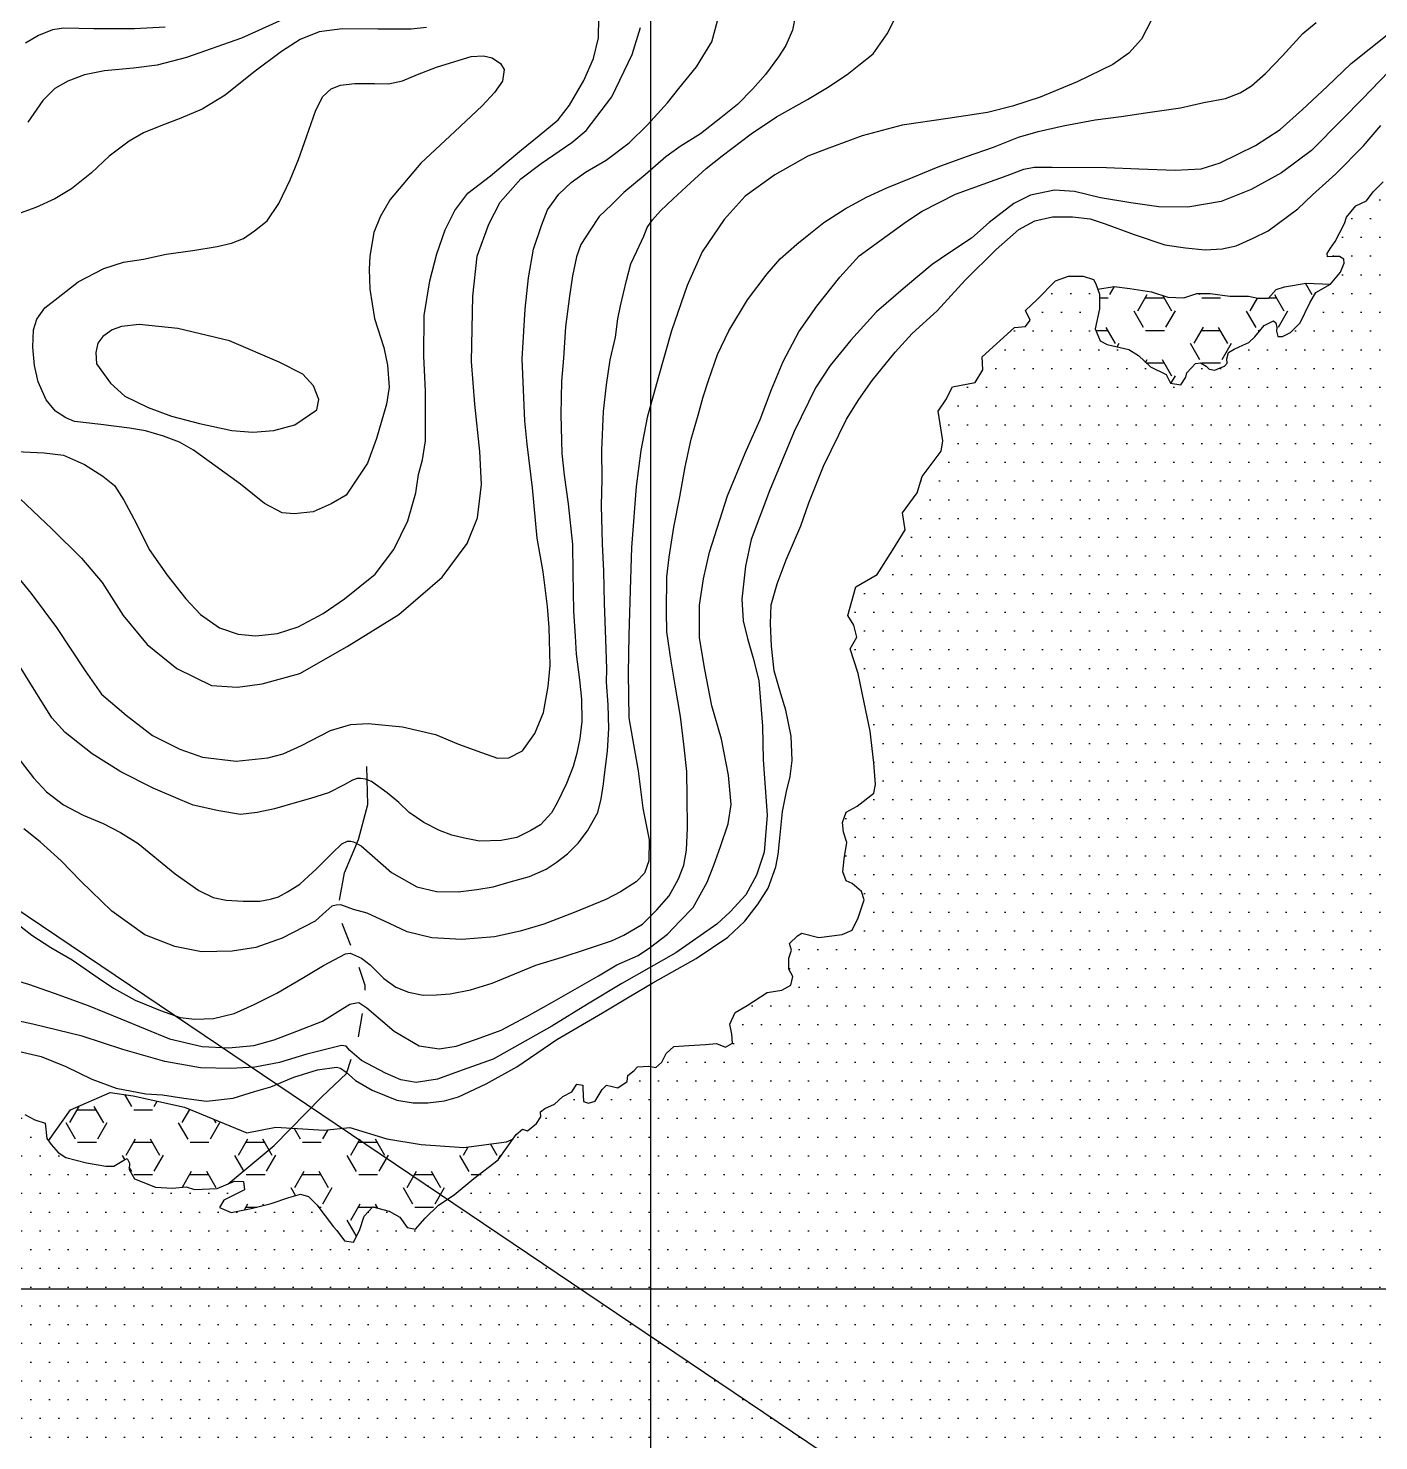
# Model space of a CAD drawing. Header units: millimetres. Extents: x 548366 to 1117317, y 7446967 to 14899125.
# Drawn here: x 557096 to 557668, y 7453351 to 7453949 of the extents above; entities that cross this region are included whole.
import ezdxf

# ---------------------------------------------------------------- set-up
doc = ezdxf.new("R2010")
doc.units = ezdxf.units.MM
doc.header["$MEASUREMENT"] = 0
doc.linetypes.add('RIO_PERIODICO', pattern=[5.8, 3, -0.4, 0.4, -0.4, 0.4, -0.4, 0.4, -0.4])
for name, color, linetype in [('AFLORAMENTO_ROCHOSO', 32, 'Continuous'), ('CURVA_INTERMEDIÁRIA', 32, 'Continuous'), ('CURVA_MESTRA', 36, 'Continuous'), ('HACHURA_OCEANO', 131, 'Continuous'), ('MALHA_TM', 8, 'Continuous'), ('OCEANO', 5, 'Continuous'), ('RADIAIS', 222, 'Continuous'), ('RIO_PERIÓDICO', 4, 'RIO_PERIODICO')]:
    doc.layers.add(name, color=color, linetype=linetype)
pattern_1 = [(0, (0, 0), (3.96875, 7.9375), [0, -7.9375])]
pattern_2 = [(0, (0, 0), (0, 13.74815), [7.9375, -15.875]), (120, (0, 0), (-11.906247155, -6.874075), [7.9375, -15.875]), (60, (7.938, 0), (-11.906247155, 6.874075), [7.9375, -15.875])]

msp = doc.modelspace()

# ---------------------------------------------------------------- hatches: boundary and pattern name
at = {"layer": 'AFLORAMENTO_ROCHOSO', "ltscale": 0.5}
h = msp.add_hatch(dxfattribs=at)
h.set_pattern_fill('HEX,_I', color=256, scale=2.5, style=2)
h.set_pattern_definition(pattern_2)
h.paths.add_polyline_path([(557619.95, 7453822.86), (557623.82, 7453824.85), (557624.81, 7453824.01), (557625.24, 7453821.99), (557625.1, 7453820.42), (557625.68, 7453818.12), (557627.69, 7453818.12), (557631.12, 7453819.84), (557635.17, 7453824.01), (557639.18, 7453832.45), (557641.77, 7453836.76), (557647.94, 7453840.35), (557637.71, 7453840.74), (557628.49, 7453839.2), (557625.03, 7453838.05), (557621.76, 7453834.4), (557617.15, 7453834.4), (557613.3, 7453835.17), (557605.42, 7453835.17), (557596.96, 7453836.32), (557591.39, 7453836.32), (557585.81, 7453834.59), (557579.09, 7453834.79), (557572.17, 7453837.09), (557562.94, 7453838.43), (557556.41, 7453839.39), (557549.39, 7453838.21), (557550.12, 7453836.03), (557550.12, 7453829.82), (557548.29, 7453821.4), (557550.49, 7453816.28), (557553.42, 7453814.82), (557562.57, 7453812.62), (557566.6, 7453810.06), (557571.73, 7453805.31), (557578.32, 7453802.02), (557580.15, 7453798.36), (557584.55, 7453797.63), (557586.74, 7453800.92), (557587.11, 7453802.75), (557590.77, 7453806.77), (557592.99, 7453806.99), (557595.32, 7453805.58), (557596.6, 7453804.29), (557599.05, 7453803.87), (557601.2, 7453804.87), (557603.06, 7453805.58), (557604.23, 7453806.87), (557604.08, 7453808.74), (557604.81, 7453811.32), (557607.15, 7453812.81), (557610.9, 7453814.54), (557613.46, 7453815.68), (557615.9, 7453817.98)])
h = msp.add_hatch(dxfattribs=at)
h.set_pattern_fill('HEX,_I', color=256, scale=2.5, style=2)
h.set_pattern_definition(pattern_2)
h.paths.add_polyline_path([(557295.35, 7453469.6), (557301.84, 7453478.5), (557299, 7453477.2), (557280.9, 7453474.8), (557262.8, 7453476.1), (557248.2, 7453478.5), (557232.6, 7453483.3), (557221.7, 7453482.1), (557201.2, 7453483.4), (557189, 7453481), (557162.5, 7453491.8), (557140.8, 7453496.7), (557131.1, 7453498), (557114.2, 7453490.7), (557104.92, 7453477.55), (557106.03, 7453475.99), (557108.96, 7453472.7), (557112.26, 7453470.5), (557121.05, 7453468.31), (557129.22, 7453466.87), (557132.65, 7453466.87), (557136.8, 7453469.4), (557138.2, 7453470.17), (557139.19, 7453468.21), (557139.04, 7453465.4), (557141.34, 7453461.48), (557150.31, 7453458.05), (557157.5, 7453457.56), (557163.17, 7453458.07), (557166.83, 7453456.97), (557176.37, 7453457.41), (557183.7, 7453460.52), (557187.46, 7453460.35), (557187.97, 7453456.92), (557179.14, 7453452.52), (557177.35, 7453449.41), (557182.24, 7453447.29), (557190.74, 7453448.94), (557199.24, 7453451.06), (557206.76, 7453453.67), (557211.65, 7453454.98), (557215.08, 7453453.99), (557218.58, 7453450.49), (557225.63, 7453441.16), (557227.05, 7453439.59), (557230.33, 7453435.28), (557234.09, 7453434.71), (557236.68, 7453439.59), (557238.69, 7453445.76), (557242.26, 7453449.62), (557249.16, 7453447.77), (557253.76, 7453445.33), (557256.9, 7453440.88), (557260.36, 7453440.16), (557264.52, 7453444.89), (557270.12, 7453450.32), (557276.71, 7453454.71), (557285.14, 7453461.66)])
at = {"layer": 'HACHURA_OCEANO', "ltscale": 0.5}
h = msp.add_hatch(dxfattribs=at)
h.set_pattern_fill('DOTS,_I', color=256, scale=5, style=2)
h.set_pattern_definition(pattern_1)
h.paths.add_polyline_path([(557865, 7453910), (557711, 7453910), (557709.86, 7453907.56), (557711.36, 7453904.19), (557710.7, 7453901.84), (557707.31, 7453898.29), (557704.09, 7453899.31), (557697.25, 7453904.52), (557693.96, 7453905.61), (557691.03, 7453905.61), (557688.1, 7453903.78), (557684.28, 7453901.43), (557678.88, 7453895.53), (557676.74, 7453890.62), (557674.91, 7453887.69), (557670.27, 7453883.57), (557666.07, 7453879.35), (557663.19, 7453875.62), (557658.8, 7453873.42), (557654.77, 7453868.67), (557653.91, 7453865.93), (557649.95, 7453858.38), (557647.94, 7453855.54), (557646.52, 7453853.24), (557646.77, 7453851.95), (557648.92, 7453852.09), (557651.81, 7453852.09), (557653.67, 7453850.94), (557653.81, 7453849.23), (557652.25, 7453845.36), (557647.94, 7453840.35), (557641.77, 7453836.76), (557639.18, 7453832.45), (557635.17, 7453824.01), (557631.12, 7453819.84), (557627.69, 7453818.12), (557625.68, 7453818.12), (557625.1, 7453820.42), (557625.24, 7453821.99), (557624.81, 7453824.01), (557623.82, 7453824.85), (557619.95, 7453822.86), (557615.9, 7453817.98), (557613.46, 7453815.68), (557610.9, 7453814.54), (557607.15, 7453812.81), (557604.81, 7453811.32), (557604.08, 7453808.74), (557604.23, 7453806.87), (557603.06, 7453805.58), (557601.2, 7453804.87), (557599.05, 7453803.87), (557596.6, 7453804.29), (557595.32, 7453805.58), (557592.99, 7453806.99), (557590.77, 7453806.77), (557587.11, 7453802.75), (557586.74, 7453800.92), (557584.55, 7453797.63), (557580.15, 7453798.36), (557578.32, 7453802.02), (557571.73, 7453805.31), (557566.6, 7453810.06), (557562.57, 7453812.62), (557553.42, 7453814.82), (557550.49, 7453816.28), (557548.29, 7453821.4), (557550.12, 7453829.82), (557550.12, 7453836.03), (557548.65, 7453840.42), (557547.56, 7453842.25), (557543.16, 7453843.72), (557536.94, 7453843.65), (557531.47, 7453841.78), (557523.73, 7453833.76), (557518.84, 7453829.16), (557520.71, 7453825.01), (557518.84, 7453822.42), (557514.1, 7453821.9), (557500.45, 7453809.57), (557500.75, 7453803.97), (557497.46, 7453798.67), (557487.9, 7453796.89), (557485.09, 7453791.36), (557481.81, 7453786.48), (557483.84, 7453773.93), (557483.1, 7453769.54), (557475.05, 7453758.93), (557472.85, 7453751.98), (557466.74, 7453743.54), (557467.76, 7453736.24), (557462.59, 7453727.84), (557455.98, 7453717.41), (557446.85, 7453712.11), (557443.55, 7453700.04), (557446.05, 7453695.98), (557447.36, 7453690.83), (557444.48, 7453685.95), (557447.91, 7453675.48), (557450.45, 7453663.19), (557453.02, 7453651.12), (557454.48, 7453637.58), (557455.22, 7453628.44), (557454.48, 7453624.78), (557447.52, 7453619.29), (557442.76, 7453616.73), (557441.3, 7453612.34), (557441.71, 7453608.28), (557443.13, 7453603.98), (557442, 7453596.95), (557441.42, 7453591.51), (557442.84, 7453587.73), (557445.43, 7453586.58), (557449.3, 7453583.14), (557450.43, 7453579.69), (557447.84, 7453571.96), (557445.43, 7453566.8), (557441.12, 7453564.93), (557431.2, 7453563.64), (557424.08, 7453565.52), (557422.25, 7453564.42), (557418.88, 7453561.19), (557419.61, 7453558.27), (557418.51, 7453554.97), (557418.51, 7453550.22), (557420.25, 7453547.23), (557419.38, 7453543.5), (557415.58, 7453541.44), (557409.35, 7453540.34), (557400.93, 7453534.86), (557395.8, 7453531.93), (557393.51, 7453526.95), (557394.35, 7453522.79), (557394.64, 7453518.93), (557391.65, 7453517.19), (557387.89, 7453518.77), (557383.18, 7453518.34), (557376.14, 7453517.92), (557369.83, 7453517.48), (557366.51, 7453514.61), (557365, 7453511.34), (557365, 7453410), (557865, 7453410), (557865, 7453437.9), (557862.28, 7453436.09), (557857.47, 7453434.87), (557849.69, 7453434.37), (557845.97, 7453435.68), (557843.82, 7453436.35), (557840.68, 7453437.01), (557837.86, 7453437.35), (557834.88, 7453436.02), (557832.56, 7453435.03), (557828.91, 7453435.03), (557825.27, 7453435.86), (557821.95, 7453437.51), (557818.97, 7453437.01), (557817.32, 7453437.35), (557814, 7453440.33), (557810.36, 7453443.97), (557807.71, 7453445.13), (557805.55, 7453445.79), (557803.23, 7453446.78), (557799.59, 7453447.11), (557798.43, 7453448.93), (557797.1, 7453449.93), (557794.78, 7453449.76), (557792.13, 7453448.77), (557789.81, 7453447.28), (557786.83, 7453446.62), (557785.51, 7453446.62), (557783.65, 7453448.91), (557778.71, 7453449.93), (557775.57, 7453452.41), (557774.41, 7453454.89), (557776.06, 7453458.2), (557775.95, 7453461.08), (557774.7, 7453462.33), (557773.45, 7453464.83), (557772.82, 7453467.95), (557775.08, 7453471.53), (557781.54, 7453479.64), (557791.32, 7453491.06), (557794.63, 7453498.02), (557793.47, 7453505.96), (557790.82, 7453509.11), (557783.86, 7453509.77), (557778.37, 7453511.71), (557776.12, 7453512.96), (557775.13, 7453515.45), (557775.13, 7453518.19), (557776.62, 7453520.43), (557779.67, 7453523.25), (557782.41, 7453527.49), (557786.9, 7453531.97), (557787.9, 7453533.22), (557787.9, 7453535.21), (557785.9, 7453537.2), (557786.4, 7453539.44), (557789.64, 7453541.19), (557790.64, 7453540.19), (557793.13, 7453540.94), (557792.64, 7453545.42), (557793.63, 7453548.66), (557793.63, 7453550.9), (557794.38, 7453553.89), (557796.63, 7453556.13), (557799.87, 7453559.37), (557801.61, 7453560.87), (557800.87, 7453562.11), (557796.88, 7453562.11), (557792.32, 7453561.55), (557790.16, 7453562.54), (557789.89, 7453564.6), (557791.39, 7453566.35), (557796.88, 7453567.09), (557798.62, 7453567.84), (557800.87, 7453569.09), (557803.61, 7453571.83), (557804.36, 7453573.07), (557803.61, 7453576.81), (557802.61, 7453578.8), (557802.36, 7453580.79), (557800.87, 7453581.04), (557799.62, 7453581.29), (557799.12, 7453582.79), (557799.62, 7453584.53), (557800.37, 7453585.28), (557801.37, 7453586.77), (557804.36, 7453589.51), (557806.85, 7453590.76), (557810.37, 7453590.69), (557814.85, 7453588.7), (557816.08, 7453586.03), (557816.58, 7453584.78), (557815.33, 7453580.79), (557815.33, 7453578.55), (557816.33, 7453576.31), (557819.57, 7453573.82), (557821.07, 7453572.32), (557824.31, 7453572.32), (557828.3, 7453574.82), (557829.8, 7453577.8), (557832.29, 7453580.55), (557832.29, 7453582.04), (557832.04, 7453583.29), (557832.04, 7453585.03), (557835.56, 7453589.69), (557838.04, 7453590.52), (557840.52, 7453589.51), (557842.52, 7453588.02), (557842.52, 7453585.03), (557841.77, 7453582.29), (557842.27, 7453579.05), (557845.66, 7453575.46), (557848.64, 7453569), (557856.26, 7453556.58), (557857.63, 7453551.61), (557859.12, 7453551.61), (557861.11, 7453554.93), (557862.93, 7453554.26), (557865, 7453547.15)])
h = msp.add_hatch(dxfattribs=at)
h.set_pattern_fill('DOTS', color=256, scale=5, style=0)
h.set_pattern_definition(pattern_1)
h.paths.add_polyline_path([(557365, 7453511.07), (557362.2, 7453508.59), (557359.18, 7453509.25), (557354.42, 7453508.88), (557352.95, 7453507.42), (557350.39, 7453505.23), (557350.02, 7453502.67), (557346.11, 7453500.08), (557341.23, 7453501.2), (557339.4, 7453499.37), (557336.48, 7453494.34), (557333.74, 7453493.49), (557331.59, 7453494.19), (557331.34, 7453499.74), (557331.34, 7453501.2), (557328.78, 7453501.57), (557326.58, 7453498.28), (557322.83, 7453496.35), (557319.26, 7453493.16), (557315.23, 7453491.33), (557313.4, 7453489.86), (557313.45, 7453487.82), (557311.7, 7453484.95), (557307.85, 7453481.77), (557305.68, 7453482.52), (557303.09, 7453480.22), (557295.35, 7453469.6), (557285.14, 7453461.66), (557276.71, 7453454.71), (557270.12, 7453450.32), (557264.52, 7453444.89), (557260.36, 7453440.16), (557256.9, 7453440.88), (557253.76, 7453445.33), (557249.16, 7453447.77), (557242.26, 7453449.62), (557238.69, 7453445.76), (557236.68, 7453439.59), (557234.09, 7453434.71), (557230.33, 7453435.28), (557227.05, 7453439.59), (557225.63, 7453441.16), (557218.58, 7453450.49), (557215.08, 7453453.99), (557211.65, 7453454.98), (557206.76, 7453453.67), (557199.24, 7453451.06), (557190.74, 7453448.94), (557182.24, 7453447.29), (557177.35, 7453449.41), (557179.14, 7453452.52), (557187.97, 7453456.92), (557187.46, 7453460.35), (557183.7, 7453460.52), (557176.37, 7453457.41), (557166.83, 7453456.97), (557163.17, 7453458.07), (557157.5, 7453457.56), (557150.31, 7453458.05), (557141.34, 7453461.48), (557139.04, 7453465.4), (557139.19, 7453468.21), (557138.2, 7453470.17), (557136.8, 7453469.4), (557132.65, 7453466.87), (557129.22, 7453466.87), (557121.05, 7453468.31), (557112.26, 7453470.5), (557108.96, 7453472.7), (557106.03, 7453475.99), (557104.2, 7453478.55), (557103.47, 7453485.13), (557099.12, 7453486.53), (557094.85, 7453488.81), (557095.69, 7453492.41), (557094.2, 7453495.5), (557092.12, 7453496.47), (557087.72, 7453495.01), (557086.68, 7453492.73), (557084.09, 7453489.8), (557080.48, 7453488.98), (557078.2, 7453490.25), (557076.37, 7453492.08), (557074.17, 7453492.45), (557069.38, 7453488.33), (557068.07, 7453485.38), (557063.8, 7453484.57), (557057.69, 7453487.69), (557053.29, 7453489.89), (557051.83, 7453492.73), (557050.73, 7453495.74), (557049.63, 7453497.94), (557049.27, 7453501.59), (557049.27, 7453504.15), (557047.8, 7453504.89), (557045.6, 7453504.15), (557043.41, 7453503.06), (557039.43, 7453502.36), (557037.13, 7453503.66), (557034.07, 7453503.79), (557028.33, 7453503.04), (557023.63, 7453502.33), (557019.6, 7453500.5), (557017.04, 7453498.3), (557015.94, 7453496.11), (557017.4, 7453493.55), (557017.4, 7453489.52), (557016.3, 7453485.87), (557013.01, 7453484.77), (557008.61, 7453485.87), (557004.22, 7453487.33), (557002.02, 7453489.89), (556999.82, 7453489.52), (556998.36, 7453488.43), (556996.41, 7453486.45), (556989.81, 7453483.53), (556983.95, 7453482.43), (556980.66, 7453482.06), (556977.76, 7453479.11), (556977.43, 7453475.36), (556979.92, 7453471.09), (556980.29, 7453469.63), (556983.22, 7453468.16), (556986.08, 7453463.39), (556986.23, 7453457.66), (556986.08, 7453449.68), (556983.93, 7453444.13), (556982.12, 7453441.46), (556976.99, 7453439.27), (556976.26, 7453437.44), (556976.63, 7453433.05), (556977.73, 7453430.12), (556978.83, 7453426.1), (556980.66, 7453424.27), (556985.05, 7453424.27), (556986.15, 7453421.34), (556985.05, 7453416.22), (556982.12, 7453412.93), (556980.66, 7453412.2), (556979.18, 7453413.2), (556977.72, 7453415.81), (556975.94, 7453416.13), (556973.82, 7453412.7), (556972.34, 7453410), (557365, 7453410)])
h = msp.add_hatch(dxfattribs=at)
h.set_pattern_fill('DOTS', color=256, scale=5, style=0)
h.set_pattern_definition(pattern_1)
h.paths.add_polyline_path([(557365, 7453410), (556972.34, 7453410), (556970.87, 7453407.32), (556968.42, 7453403.73), (556962.87, 7453398.02), (556954.85, 7453393.29), (556949.37, 7453392.72), (556942.7, 7453390.45), (556939.27, 7453386.21), (556935.24, 7453384.03), (556931.9, 7453383.8), (556926.79, 7453384.79), (556922.12, 7453388.18), (556919.23, 7453396.54), (556916.61, 7453402.05), (556912.92, 7453406.77), (556910.34, 7453410), (556865, 7453410), (556865, 7453290.05), (556879.48, 7453282.73), (556882.69, 7453286.88), (556887.51, 7453287.54), (556890.72, 7453285.37), (556890.28, 7453282.11), (556897.68, 7453272.26), (556899.51, 7453267.51), (556896.96, 7453262.89), (556895.26, 7453242.16), (556900.19, 7453222.45), (556910.06, 7453215.06), (556913.76, 7453208.9), (556915.71, 7453204.34), (556921.28, 7453202.83), (556932.42, 7453209.06), (556939.7, 7453206.32), (556944.61, 7453201.32), (556944.61, 7453193.2), (556939.89, 7453183.11), (556931.02, 7453171.94), (556923.34, 7453163.89), (556913.97, 7453159.23), (556912.65, 7453151.39), (556909.91, 7453142.43), (556907.55, 7453128.56), (556912.1, 7453104.89), (556920.89, 7453084.92), (556926.27, 7453082.18), (556930.62, 7453078.03), (556929.79, 7453067.24), (556928.56, 7453056.16), (556919.92, 7453042.61), (556910.4, 7453032.86), (556904.35, 7453017.85), (556890.83, 7453003.28), (556888.85, 7452997.9), (556884.88, 7452980.67), (556874.75, 7452957.21), (556866.91, 7452946.07), (556865, 7452938.18), (556865, 7452910), (557365, 7452910)])
h = msp.add_hatch(dxfattribs=at)
h.set_pattern_fill('DOTS', color=256, scale=5, style=0)
h.set_pattern_definition(pattern_1)
h.paths.add_polyline_path([(557865, 7453410), (557365, 7453410), (557365, 7452910), (557865, 7452910)])

# ---------------------------------------------------------------- linework, layer by layer
at = {"layer": 'AFLORAMENTO_ROCHOSO'}
msp.add_line((557104.92, 7453477.55), (557114.2, 7453490.7), dxfattribs=at)
at = {"layer": 'AFLORAMENTO_ROCHOSO', "ltscale": 0.5}
msp.add_lwpolyline([(557549.39, 7453838.21), (557556.41, 7453839.39), (557562.94, 7453838.43), (557572.17, 7453837.09), (557579.09, 7453834.79), (557585.81, 7453834.59), (557591.39, 7453836.32), (557596.96, 7453836.32), (557605.42, 7453835.17), (557613.3, 7453835.17), (557617.15, 7453834.4), (557621.76, 7453834.4), (557625.03, 7453838.05), (557628.49, 7453839.2), (557637.71, 7453840.74), (557647.94, 7453840.35)], dxfattribs=at)
at = {"layer": 'AFLORAMENTO_ROCHOSO'}
msp.add_lwpolyline([(557114.2, 7453490.7), (557131.1, 7453498), (557140.8, 7453496.7), (557162.5, 7453491.8), (557189, 7453481), (557201.2, 7453483.4), (557221.7, 7453482.1), (557232.6, 7453483.3), (557248.2, 7453478.5), (557262.8, 7453476.1), (557280.9, 7453474.8), (557299, 7453477.2), (557301.84, 7453478.5)], dxfattribs=at)
at = {"layer": 'CURVA_INTERMEDIÁRIA'}
for points, elevation in [([(557089.26, 7453719.52), (557097.57, 7453709.32), (557108.29, 7453694.91), (557120.47, 7453676.57), (557127.36, 7453666.66), (557137.82, 7453657.77), (557148.93, 7453649.15), (557160.55, 7453643.46), (557170.2, 7453640.07), (557184.43, 7453638.37), (557197.86, 7453639.7), (557204.32, 7453641.52), (557212.11, 7453645.01), (557224.39, 7453651.3), (557231.01, 7453653.3), (557233.05, 7453653.93), (557240.37, 7453654.35), (557254.9, 7453652.87), (557268.89, 7453649.69), (557278.54, 7453645.51), (557288.41, 7453642.06), (557295.14, 7453639.66), (557299.94, 7453639.71), (557305.74, 7453642.7), (557310.87, 7453650), (557314.55, 7453658.91), (557316.65, 7453669.9), (557317.47, 7453678.82), (557316.96, 7453694.91), (557316.29, 7453703.87), (557314.44, 7453718.54), (557311.96, 7453732.72), (557309.96, 7453754.09), (557307.63, 7453772.5), (557306.63, 7453782.45), (557305.62, 7453808.65), (557306.8, 7453829.71), (557308.29, 7453843.06), (557310.41, 7453855.06), (557313.72, 7453865.17), (557316.37, 7453871.81), (557321.17, 7453878.44), (557326.31, 7453883.42), (557332.36, 7453887.68), (557341.11, 7453892.78), (557350.87, 7453900.09), (557358.61, 7453907.82), (557367.2, 7453917.15), (557371.97, 7453923.17), (557379.4, 7453932.4), (557385.97, 7453942.89), (557388.3, 7453951.79)], 80), ([(557090.87, 7453641.12), (557098.57, 7453631.35), (557104.08, 7453625.33), (557111.32, 7453619.91), (557119.64, 7453615.52), (557128.02, 7453612.02), (557135.44, 7453608.1), (557142.84, 7453603.52), (557149.1, 7453598.44), (557158.54, 7453590.6), (557168.53, 7453583.66), (557174.61, 7453580.65), (557180.2, 7453579.53), (557187.43, 7453579.02), (557194.48, 7453579.1), (557198.95, 7453579.88), (557202.3, 7453580.91), (557206.17, 7453583.06), (557211.41, 7453586.33), (557215.11, 7453589.68), (557218.25, 7453592.61), (557225.12, 7453599.41), (557229.24, 7453603.28), (557231.56, 7453604.48), (557232.94, 7453604.48), (557234.11, 7453604.22), (557237.4, 7453602.53), (557250.24, 7453591.15), (557261, 7453585.13), (557269.26, 7453583.15), (557278.51, 7453583.07), (557286.34, 7453584.02), (557293.22, 7453585.14), (557300.44, 7453587.21), (557308.69, 7453589.53), (557315.74, 7453592.63), (557319.99, 7453595.43), (557324.72, 7453599.13), (557329.27, 7453603.6), (557333.22, 7453608.85), (557337.6, 7453616.68), (557339.05, 7453622.36), (557340, 7453628.7), (557340.51, 7453632.58), (557341.7, 7453642.64), (557342.33, 7453652.24), (557342.03, 7453662.26), (557341.27, 7453671.73), (557341.38, 7453677.45), (557341.06, 7453689.93), (557340.42, 7453705.3), (557340.21, 7453718.73), (557339.57, 7453730.38), (557339.21, 7453746.56), (557339.46, 7453757.72), (557339.25, 7453770.08), (557339.99, 7453786.4), (557341.35, 7453797.64), (557342.89, 7453808.22), (557345.08, 7453817.85), (557346.15, 7453825.58), (557347.19, 7453831.16), (557349.76, 7453841.83), (557351.56, 7453848.97), (557354.19, 7453854.32), (557357.1, 7453860.65), (557358.56, 7453864.27), (557360.79, 7453867.62), (557364.23, 7453871.32), (557369.47, 7453876.49), (557376.87, 7453883.2), (557383.57, 7453889.31), (557390.32, 7453894.7), (557402.53, 7453903.99), (557413.27, 7453911.13), (557426.51, 7453918.54), (557434.94, 7453923.61), (557443.31, 7453929.02), (557448.12, 7453932.98), (557454.22, 7453937.88), (557460.26, 7453946.35), (557463.33, 7453952.34)], 60), ([(557091.36, 7453569.75), (557097.85, 7453564.63), (557105.96, 7453559.43), (557114.87, 7453554.23), (557126.01, 7453546.66), (557132.47, 7453542.28), (557141.66, 7453537.17), (557152.33, 7453532.78), (557160.76, 7453529.86), (557166.87, 7453529.09), (557174.86, 7453529.43), (557183.51, 7453531.5), (557192.1, 7453535.37), (557201.63, 7453540.18), (557212.2, 7453546.37), (557221.39, 7453551.87), (557230.72, 7453556.76), (557232.73, 7453557.08), (557233.69, 7453556.65), (557237.51, 7453554.96), (557241.11, 7453552.1), (557247, 7453546.28), (557251.99, 7453542.67), (557257.41, 7453540.61), (557263.61, 7453539.23), (557269.21, 7453539.38), (557275.05, 7453539.91), (557283.64, 7453541.5), (557292.92, 7453544.4), (557300.11, 7453547.34), (557311.37, 7453551.99), (557322.54, 7453555.43), (557332.86, 7453558.7), (557343.43, 7453562.31), (557348.63, 7453564.75), (557356.54, 7453569.31), (557362.63, 7453575.42), (557367.87, 7453581.36), (557371.82, 7453588.58), (557374.05, 7453594.34), (557375.24, 7453600.61), (557375.66, 7453610.07), (557375.48, 7453623.06), (557375.3, 7453633.95), (557374.02, 7453645.5), (557372.65, 7453657.24), (557370.42, 7453670.49), (557368.62, 7453680.76), (557366.81, 7453693.05), (557366.71, 7453701.72), (557366.81, 7453716.44), (557367.9, 7453724.76), (557369.89, 7453737.42), (557372.33, 7453750.21), (557374.66, 7453762.92), (557377.21, 7453774.68), (557380.09, 7453784.9), (557382.19, 7453792.67), (557384.52, 7453799.56), (557388.35, 7453810.5), (557393.17, 7453820.56), (557401.08, 7453833.72), (557409.33, 7453844.74), (557414.83, 7453851.02), (557421.87, 7453857.22), (557427.67, 7453861.85), (557433.35, 7453866.41), (557442.46, 7453872.17), (557451.48, 7453877.08), (557460.08, 7453881.13), (557471.23, 7453885.64), (557481.8, 7453889.94), (557493.75, 7453894.42), (557505.27, 7453898.38), (557515.84, 7453902.51), (557524.09, 7453904.92), (557534.73, 7453907.36), (557548.31, 7453909.94), (557559.39, 7453911.24), (557569.62, 7453912.79), (557584.4, 7453914.94), (557594.34, 7453917.23), (557603.54, 7453918.87), (557609.73, 7453921.37), (557614.54, 7453924.29), (557620.5, 7453929.54), (557627.61, 7453936.96), (557636.31, 7453946.5), (557641.93, 7453951.16)], 40), ([(557421.45, 7453954.9), (557420.07, 7453947.91), (557417.31, 7453941.34), (557414.12, 7453936.56), (557408.7, 7453929.07), (557403.34, 7453922.99), (557396.81, 7453916.36), (557389.67, 7453910.77), (557381.16, 7453903.97), (557372.56, 7453898.55), (557366.46, 7453894.25), (557357.64, 7453886.62), (557348.7, 7453879.13), (557343.46, 7453873.97), (557338.21, 7453868.98), (557334.43, 7453863.21), (557330.37, 7453857.04), (557328.65, 7453851.88), (557326.95, 7453843.91), (557325.57, 7453835.22), (557323.98, 7453822.19), (557323.03, 7453809.05), (557322.23, 7453799.22), (557321.89, 7453785.11), (557322.33, 7453768.59), (557323.35, 7453759.41), (557325.04, 7453747.33), (557326.85, 7453730.06), (557327.06, 7453718.3), (557327.27, 7453701.91), (557328.01, 7453691.31), (557328.49, 7453683.64), (557329.79, 7453672.84), (557330.74, 7453664.58), (557330.88, 7453655.1), (557329.99, 7453647.89), (557328.79, 7453641.78), (557327.13, 7453636.12), (557324.3, 7453628.89), (557320.36, 7453620.64), (557317.95, 7453616.42), (557313.4, 7453611.43), (557309.19, 7453608.94), (557303.34, 7453606.1), (557296.68, 7453604.71), (557287.52, 7453604.54), (557281.15, 7453605.75), (557275.84, 7453606.95), (557270.51, 7453609.02), (557263.88, 7453612.37), (557257.76, 7453616.57), (557253.31, 7453620.81), (557248.43, 7453624.94), (557241.75, 7453629.71), (557239.26, 7453630.77), (557237.02, 7453631.03), (557235.65, 7453631.03), (557233.75, 7453630.26), (557230.14, 7453628.36), (557223.52, 7453625.01), (557215.87, 7453622.51), (557210.39, 7453621.06), (557200.67, 7453618.13), (557193.36, 7453616.67), (557186.31, 7453615.81), (557177.1, 7453617.27), (557166.18, 7453619.76), (557160.79, 7453621.93), (557149.31, 7453626.97), (557135.57, 7453633.8), (557123.35, 7453641.48), (557112, 7453650.48), (557106.26, 7453656.75), (557099.54, 7453667.51), (557092.64, 7453678.69)], 70), ([(557207.01, 7453953.59), (557186.66, 7453944.45), (557163.33, 7453936.34), (557151.01, 7453932.99), (557140.87, 7453931.73), (557128.64, 7453930.67), (557120.16, 7453928.97), (557113.16, 7453926.32), (557107.65, 7453923.11), (557102.58, 7453918.04), (557096.2, 7453908.88)], 90), ([(557086.77, 7453546.71), (557096.42, 7453543.96), (557107.33, 7453540.16), (557121.74, 7453534.85), (557135.53, 7453529.23), (557156.13, 7453520.73), (557170.08, 7453517.5), (557181.14, 7453516.99), (557191.85, 7453518.01), (557200.51, 7453520.39), (557210.18, 7453524.01), (557221, 7453528.24), (557232.52, 7453535.44), (557235.38, 7453536.07), (557236.34, 7453536.18), (557239.73, 7453533.95), (557251.29, 7453524.1), (557261.9, 7453517.85), (557270.36, 7453516.49), (557277.67, 7453517.68), (557286.29, 7453520.6), (557296.7, 7453524.48), (557307.58, 7453530.27), (557318.11, 7453536.22), (557337.9, 7453547.41), (557345.72, 7453552.17), (557354.73, 7453556.08), (557359.99, 7453559.66), (557367.13, 7453565.1), (557372.39, 7453570.55), (557378, 7453576.33), (557383.94, 7453587.05), (557386.82, 7453594.36), (557389.53, 7453602.19), (557392.79, 7453611.85), (557394.07, 7453619.97), (557393.01, 7453632.47), (557390.04, 7453647.73), (557385.91, 7453661.73), (557382.93, 7453677.16), (557380.71, 7453690.62), (557380.71, 7453704.37), (557382.4, 7453715.49), (557384.95, 7453726.83), (557392.58, 7453750.63), (557399.97, 7453768.72), (557406.42, 7453783.01), (557411.22, 7453795.77), (557416.15, 7453807.51), (557422.83, 7453820.07), (557430.42, 7453831), (557440.09, 7453843.3), (557448.27, 7453852.27), (557460.17, 7453860.95), (557468.33, 7453866.91), (557475.05, 7453871.26), (557489.16, 7453878.41), (557500.89, 7453882.67), (557511.09, 7453886.25), (557518.06, 7453888.97), (557522.48, 7453889.82), (557530.07, 7453889.82), (557553.09, 7453889.66), (557566.86, 7453889.08), (557582.24, 7453888.55), (557593.14, 7453889.17), (557601.31, 7453891.64), (557616.16, 7453899.06), (557626.66, 7453905.84), (557636.1, 7453914.31), (557646.59, 7453924.03), (557656.77, 7453933.68), (557672.04, 7453945.86)], 30), ([(557090.15, 7453752.09), (557106.41, 7453736.59), (557118.89, 7453724.33), (557127.59, 7453713.95), (557136.61, 7453700.07), (557146.76, 7453687.68), (557159.28, 7453677.61), (557173.91, 7453670.41), (557185.04, 7453669.67), (557195.44, 7453671.04), (557211.34, 7453675.45), (557231.37, 7453686.86), (557253.36, 7453700.42), (557271.7, 7453716.32), (557282.26, 7453730.48), (557286.6, 7453741.4), (557288.3, 7453755.48), (557287.62, 7453769.51), (557285.54, 7453789.55), (557284.17, 7453807.62), (557284.7, 7453835.24), (557286.57, 7453852.19), (557291.38, 7453865.72), (557296.2, 7453875.02), (557305.07, 7453884.84), (557313.69, 7453891.44), (557326.62, 7453900.31), (557332.74, 7453905.39), (557343.59, 7453919.59), (557352.21, 7453937.6), (557355.75, 7453949.04)], 90), ([(557154.38, 7453949.1), (557141.28, 7453948.44), (557124.09, 7453948.46), (557111.47, 7453948.68), (557106.59, 7453948.04), (557100.71, 7453945.65), (557095.23, 7453942.33)], 80), ([(557240.74, 7453846.71), (557240.99, 7453838.21), (557242.97, 7453825.73), (557246.94, 7453813.55), (557248.56, 7453805.95), (557249.17, 7453796.71), (557248.11, 7453789.55), (557243.87, 7453775.03), (557240.01, 7453764.51), (557235.03, 7453756.87), (557230.95, 7453750.95), (557224.63, 7453747.28), (557216.99, 7453743.98), (557209.03, 7453743.13), (557203.94, 7453743.56), (557196.41, 7453747.48), (557186.25, 7453755.64), (557175.58, 7453763.45), (557166.33, 7453769.96), (557160.34, 7453773.35), (557153.7, 7453775.95), (557146.02, 7453778.22), (557139.24, 7453779.34), (557127.05, 7453780.96), (557115.92, 7453782.23), (557112.28, 7453783.77), (557107.85, 7453786.5), (557103.94, 7453791.32), (557100.55, 7453799.01), (557098.95, 7453805.83), (557098.32, 7453813.67), (557098.53, 7453820.99), (557099.97, 7453825.55), (557103.35, 7453830.24), (557108.95, 7453834.66), (557117.54, 7453841.31), (557128.35, 7453846.91), (557136.75, 7453849.59), (557145.21, 7453850.89), (557154.72, 7453852.98), (557166.05, 7453854.54), (557176.34, 7453856.23), (557182.46, 7453857.67), (557187.53, 7453859.62), (557192.22, 7453862.88), (557197.56, 7453867.18), (557202.5, 7453874.47), (557207.32, 7453884.5), (557210.76, 7453893.07), (557214.15, 7453902.71), (557218.18, 7453914.04), (557221.17, 7453919.78), (557224.69, 7453923.03), (557228.59, 7453924.59), (557234.71, 7453925.25), (557243.05, 7453925.25), (557248.91, 7453925.12), (557254.89, 7453926.42), (557261.27, 7453929.02), (557269.35, 7453932.15), (557277.03, 7453934.62), (557284.03, 7453936.74), (557289.24, 7453937), (557292.88, 7453936.09), (557296.4, 7453933.75), (557297.95, 7453931.19), (557297.21, 7453926.32), (557293.92, 7453921.44), (557288.59, 7453915.77), (557277.07, 7453904.89), (557262.62, 7453891.6), (557249.6, 7453876.1), (557245.4, 7453868.85), (557242.71, 7453862.16), (557241.06, 7453852.11), (557240.74, 7453846.71)], 110), ([(557672.78, 7453930.39), (557661.44, 7453918.66), (557652.96, 7453910.08), (557640.02, 7453896.94), (557627.29, 7453887.51), (557614.35, 7453880.34), (557601.63, 7453875.36), (557587.54, 7453872.91), (557575.24, 7453873.12), (557563.47, 7453874.71), (557550.53, 7453876.93), (557539.61, 7453879.58), (557531.13, 7453880.05), (557520.93, 7453878.01), (557513.79, 7453874.43), (557503.42, 7453866.43), (557495.94, 7453859.8), (557486.26, 7453853.5), (557479.21, 7453848.65), (557467.99, 7453839.12), (557455.7, 7453828.54), (557444.87, 7453816.65), (557436.06, 7453805.91), (557429.9, 7453796.48), (557420.73, 7453777.93), (557410.29, 7453752.75), (557402.55, 7453732.19), (557400.17, 7453720.96), (557398.65, 7453707.01), (557399.26, 7453697.8), (557401.05, 7453690.33), (557403.43, 7453682), (557405.84, 7453672.5), (557407.32, 7453653.11), (557407.73, 7453638.98), (557409.34, 7453615.52), (557408.07, 7453599.87), (557404.89, 7453590.15), (557400.31, 7453581.81), (557393.69, 7453574.5), (557388.03, 7453569.27), (557370.7, 7453557.19), (557347.76, 7453544.26), (557333.31, 7453535.42), (557318.07, 7453526.16), (557293.27, 7453512.22), (557280.19, 7453507.46), (557269.64, 7453503.7), (557260.64, 7453502.36), (557254.18, 7453503.38), (557247.71, 7453506.27), (557237.51, 7453511.65), (557232.63, 7453515.89), (557231.02, 7453517.66), (557229.02, 7453518.01), (557214.36, 7453514.26), (557202.76, 7453510.71), (557192.32, 7453508.83), (557182.12, 7453508.16), (557169.37, 7453508.5), (557154.23, 7453511.22), (557136.36, 7453516.33), (557119.17, 7453521.94), (557098.25, 7453527.04), (557083.62, 7453530.1)], 20), ([(557090.26, 7453516.03), (557101.78, 7453513.24), (557112.22, 7453509.13), (557123.33, 7453503.7), (557133.62, 7453499.9), (557146.16, 7453497.46), (557153.26, 7453497.01), (557162.24, 7453495.68), (557171.9, 7453494.45), (557183.09, 7453495.67), (557192.18, 7453498.44), (557199.13, 7453500.42), (557208.8, 7453504.56), (557218.85, 7453507.63), (557226.94, 7453508.85), (557228.61, 7453508.4), (557231.06, 7453506.63), (557234.95, 7453503.08), (557242.06, 7453499.09), (557252.5, 7453494.87), (557259.46, 7453493.75), (557265.61, 7453493.75), (557272.61, 7453494.59), (557278.54, 7453496.18), (557290.3, 7453501.75), (557303.38, 7453508.96), (557320.22, 7453520.5), (557339.62, 7453531.82), (557350.89, 7453538.54), (557360.98, 7453544.54), (557379.27, 7453554.86), (557392.69, 7453563.85), (557399.93, 7453570.57), (557405.58, 7453577.9), (557409.76, 7453584.51), (557413.05, 7453593.62), (557413.98, 7453598.84), (557414.75, 7453605.7), (557415.81, 7453617), (557417.61, 7453625.48), (557419.16, 7453631.92), (557419.94, 7453638.62), (557419.52, 7453648.89), (557418.46, 7453654.49), (557417.29, 7453659.89), (557415.12, 7453666.88), (557412.31, 7453676.63), (557411.25, 7453687.01), (557410.72, 7453696.63), (557411.1, 7453704.6), (557413.53, 7453713.37), (557417.41, 7453723.59), (557423.65, 7453737.95), (557427.05, 7453747.66), (557433.17, 7453763.32), (557443.03, 7453783.2), (557448.13, 7453791.53), (557453.9, 7453799.51), (557463.55, 7453811.48), (557470.78, 7453819.47), (557481.31, 7453829.02), (557493.24, 7453841.99), (557506.32, 7453854.98), (557515.97, 7453863.42), (557522.73, 7453867.09), (557530.17, 7453868.87), (557538.71, 7453868.87), (557546.18, 7453867.93), (557552.55, 7453865.91), (557564.77, 7453861.33), (557577.75, 7453856.9), (557586.62, 7453855.68), (557594.94, 7453854.8), (557602.15, 7453855.24), (557608.03, 7453856.58), (557615.2, 7453859.78), (557621.57, 7453862.96), (557634.19, 7453872.18), (557640.44, 7453878.11), (557650.2, 7453886.98), (557661.97, 7453898.87), (557669.29, 7453907.43)], 10), ([(557217.15, 7453797.24), (557212.64, 7453802.24), (557202.57, 7453807.35), (557181.57, 7453816.33), (557159.72, 7453821.52), (557143.38, 7453823.27), (557135.83, 7453822.45), (557131.95, 7453821.02), (557127.87, 7453818.17), (557125.78, 7453815.36), (557125.01, 7453811.43), (557125.22, 7453806.53), (557131.14, 7453798.36), (557137.27, 7453792.85), (557147.07, 7453788.15), (557157.07, 7453784.48), (557168.95, 7453781.31), (557182.59, 7453778.36), (557191.43, 7453777.71), (557200.34, 7453778.36), (557209.32, 7453780.81), (557218.52, 7453787.07), (557219.48, 7453791.41), (557217.15, 7453797.24)], 120)]:
    msp.add_lwpolyline(points, dxfattribs=dict(at, elevation=elevation))
at = {"layer": 'CURVA_MESTRA'}
for points, elevation in [([(557091.15, 7453769.49), (557103.09, 7453768.88), (557111.25, 7453767.93), (557120.11, 7453763.93), (557127.9, 7453759.03), (557132.89, 7453755.06), (557136.81, 7453748.8), (557142.01, 7453739.18), (557147.59, 7453727.94), (557155.17, 7453717.16), (557163.09, 7453707.06), (557169.33, 7453700.5), (557177.41, 7453694.77), (557185.32, 7453692.08), (557192.73, 7453691.41), (557201.99, 7453692.42), (557210.74, 7453695.28), (557221.34, 7453700.84), (557230.29, 7453707.1), (557243.34, 7453717.49), (557251.18, 7453727.98), (557257.12, 7453740.1), (557260.52, 7453751.94), (557261.68, 7453759.78), (557263.38, 7453765.92), (557264.65, 7453773.97), (557264.62, 7453794.95), (557263.94, 7453809.77), (557264.02, 7453826.98), (557266.45, 7453841.76), (557269.47, 7453853.17), (557273, 7453863.28), (557277.03, 7453871.53), (557282.59, 7453878.77), (557292.18, 7453886.18), (557298.4, 7453891.39), (557305.29, 7453897.18), (557312.81, 7453903.24), (557320.86, 7453909.84), (557325.59, 7453916.04), (557331.65, 7453926.48), (557335.76, 7453935.92), (557337.88, 7453944.6), (557338.01, 7453953.18)], 100), ([(557572.06, 7453951.96), (557567.93, 7453944.02), (557562.62, 7453938.09), (557555.84, 7453933.32), (557540.62, 7453926), (557524.98, 7453919.48), (557513.33, 7453915.7), (557502.73, 7453912.93), (557485.83, 7453910.41), (557466.53, 7453907.67), (557449.63, 7453903.09), (557434.36, 7453897.41), (557426.6, 7453894.55), (557412.55, 7453886.55), (557399.99, 7453877.52), (557391.2, 7453867.69), (557381.84, 7453853.97), (557375.43, 7453839.7), (557368.85, 7453820.49), (557363.21, 7453800.62), (557358.54, 7453783.88), (557355.89, 7453769.89), (557353.87, 7453754.68), (557351.95, 7453728.87), (557351.5, 7453715.38), (557350.72, 7453691.68), (557350.5, 7453675.56), (557350.71, 7453656.69), (557352.36, 7453647.83), (557354.65, 7453634.23), (557356.73, 7453618.39), (557359.38, 7453605.02), (557359.16, 7453596.22), (557357.34, 7453590.97), (557353.91, 7453587.2), (557347.18, 7453583.08), (557341.06, 7453579.83), (557327.58, 7453574.23), (557314.8, 7453569.32), (557304.75, 7453566.35), (557293.78, 7453563.95), (557279.96, 7453562.8), (557267.34, 7453563.54), (557256.82, 7453566.16), (557249.38, 7453569.64), (557239.84, 7453573.98), (557234.19, 7453575.53), (557228.82, 7453577.47), (557226.76, 7453577.35), (557224.93, 7453576.9), (557221.17, 7453573.58), (557217.89, 7453570.67), (557203.97, 7453563.47), (557192.78, 7453559.48), (557182.73, 7453557.88), (557169.71, 7453557.65), (557158.4, 7453559.93), (557145.7, 7453564.84), (557131.75, 7453574.78), (557118.58, 7453587.48), (557110.26, 7453596.12), (557101.45, 7453604.23), (557094.47, 7453609.71)], 50), ([(557264.98, 7453948.97), (557258.58, 7453948.3), (557244.44, 7453948.3), (557229.36, 7453948.42), (557219.6, 7453947.08), (557211.52, 7453943.88), (557203.61, 7453938.83), (557191.83, 7453930.07), (557179.71, 7453920.31), (557169.95, 7453914.41), (557161.03, 7453910.54), (557152.45, 7453907.34), (557145.14, 7453904.39), (557139.08, 7453900.86), (557130.66, 7453894.46), (557123.09, 7453887.39), (557114.67, 7453880.65), (557107.61, 7453876.44), (557099.53, 7453872.74), (557092.96, 7453870.38)], 100)]:
    msp.add_lwpolyline(points, dxfattribs=dict(at, elevation=elevation))
at = {"layer": 'MALHA_TM'}
for points in [[(557360, 7460415), (557360, 7450410)], [(549360, 7453415), (559365, 7453415)]]:
    msp.add_lwpolyline(points, dxfattribs=at)
at = {"layer": 'OCEANO'}
msp.add_lwpolyline([(557094.85, 7453488.81), (557099.12, 7453486.53), (557103.47, 7453485.13), (557104.2, 7453478.55), (557106.03, 7453475.99), (557108.96, 7453472.7), (557112.26, 7453470.5), (557121.05, 7453468.31), (557129.22, 7453466.87), (557132.65, 7453466.87), (557136.8, 7453469.4), (557138.2, 7453470.17), (557139.19, 7453468.21), (557139.04, 7453465.4), (557141.34, 7453461.48), (557150.31, 7453458.05), (557157.5, 7453457.56), (557163.17, 7453458.07), (557166.83, 7453456.97), (557176.37, 7453457.41), (557183.7, 7453460.52), (557187.46, 7453460.35), (557187.97, 7453456.92), (557179.14, 7453452.52), (557177.35, 7453449.41), (557182.24, 7453447.29), (557190.74, 7453448.94), (557199.24, 7453451.06), (557206.76, 7453453.67), (557211.65, 7453454.98), (557215.08, 7453453.99), (557218.58, 7453450.49), (557225.63, 7453441.16), (557227.05, 7453439.59), (557230.33, 7453435.28), (557234.09, 7453434.71), (557236.68, 7453439.59), (557238.69, 7453445.76), (557242.26, 7453449.62), (557249.16, 7453447.77), (557253.76, 7453445.33), (557256.9, 7453440.88), (557260.36, 7453440.16), (557264.52, 7453444.89), (557270.12, 7453450.32), (557276.71, 7453454.71), (557285.14, 7453461.66), (557295.35, 7453469.6), (557303.09, 7453480.22), (557305.68, 7453482.52), (557307.85, 7453481.77), (557311.7, 7453484.95), (557313.45, 7453487.82), (557313.4, 7453489.86), (557315.23, 7453491.33), (557319.26, 7453493.16), (557322.83, 7453496.35), (557326.58, 7453498.28), (557328.78, 7453501.57), (557331.34, 7453501.2), (557331.34, 7453499.74), (557331.59, 7453494.19), (557333.74, 7453493.49), (557336.48, 7453494.34), (557339.4, 7453499.37), (557341.23, 7453501.2), (557346.11, 7453500.08), (557350.02, 7453502.67), (557350.39, 7453505.23), (557352.95, 7453507.42), (557354.42, 7453508.88), (557359.18, 7453509.25), (557362.2, 7453508.59), (557364.79, 7453510.89), (557366.51, 7453514.61), (557369.83, 7453517.48), (557376.14, 7453517.92), (557383.18, 7453518.34), (557387.89, 7453518.77), (557391.65, 7453517.19), (557394.64, 7453518.93), (557394.35, 7453522.79), (557393.51, 7453526.95), (557395.8, 7453531.93), (557400.93, 7453534.86), (557409.35, 7453540.34), (557415.58, 7453541.44), (557419.38, 7453543.5), (557420.25, 7453547.23), (557418.51, 7453550.22), (557418.51, 7453554.97), (557419.61, 7453558.27), (557418.88, 7453561.19), (557422.25, 7453564.42), (557424.08, 7453565.52), (557431.2, 7453563.64), (557441.12, 7453564.93), (557445.43, 7453566.8), (557447.84, 7453571.96), (557450.43, 7453579.69), (557449.3, 7453583.14), (557445.43, 7453586.58), (557442.84, 7453587.73), (557441.42, 7453591.51), (557442, 7453596.95), (557443.13, 7453603.98), (557441.71, 7453608.28), (557441.3, 7453612.34), (557442.76, 7453616.73), (557447.52, 7453619.29), (557454.48, 7453624.78), (557455.22, 7453628.44), (557454.48, 7453637.58), (557453.02, 7453651.12), (557450.45, 7453663.19), (557447.91, 7453675.48), (557444.48, 7453685.95), (557447.36, 7453690.83), (557446.05, 7453695.98), (557443.55, 7453700.04), (557446.85, 7453712.11), (557455.98, 7453717.41), (557462.59, 7453727.84), (557467.76, 7453736.24), (557466.74, 7453743.54), (557472.85, 7453751.98), (557475.05, 7453758.93), (557483.1, 7453769.54), (557483.84, 7453773.93), (557481.81, 7453786.48), (557485.09, 7453791.36), (557487.9, 7453796.89), (557497.46, 7453798.67), (557500.75, 7453803.97), (557500.45, 7453809.57), (557514.1, 7453821.9), (557518.84, 7453822.42), (557520.71, 7453825.01), (557518.84, 7453829.16), (557523.73, 7453833.76), (557531.47, 7453841.78), (557536.94, 7453843.65), (557543.16, 7453843.72), (557547.56, 7453842.25), (557548.65, 7453840.42), (557550.12, 7453836.03), (557550.12, 7453829.82), (557548.29, 7453821.4), (557550.49, 7453816.28), (557553.42, 7453814.82), (557562.57, 7453812.62), (557566.6, 7453810.06), (557571.73, 7453805.31), (557578.32, 7453802.02), (557580.15, 7453798.36), (557584.55, 7453797.63), (557586.74, 7453800.92), (557587.11, 7453802.75), (557590.77, 7453806.77), (557592.99, 7453806.99), (557595.32, 7453805.58), (557596.6, 7453804.29), (557599.05, 7453803.87), (557601.2, 7453804.87), (557603.06, 7453805.58), (557604.23, 7453806.87), (557604.08, 7453808.74), (557604.81, 7453811.32), (557607.15, 7453812.81), (557610.9, 7453814.54), (557613.46, 7453815.68), (557615.9, 7453817.98), (557619.95, 7453822.86), (557623.82, 7453824.85), (557624.81, 7453824.01), (557625.24, 7453821.99), (557625.1, 7453820.42), (557625.68, 7453818.12), (557627.69, 7453818.12), (557631.12, 7453819.84), (557635.17, 7453824.01), (557639.18, 7453832.45), (557641.77, 7453836.76), (557647.94, 7453840.35), (557652.25, 7453845.36), (557653.81, 7453849.23), (557653.67, 7453850.94), (557651.81, 7453852.09), (557648.92, 7453852.09), (557646.77, 7453851.95), (557646.52, 7453853.24), (557647.94, 7453855.54), (557649.95, 7453858.38), (557653.91, 7453865.93), (557654.77, 7453868.67), (557658.8, 7453873.42), (557663.19, 7453875.62), (557666.07, 7453879.35), (557670.27, 7453883.57)], dxfattribs=at)
at = {"layer": 'RADIAIS', "linetype": 'Continuous', "ltscale": 2.5}
msp.add_lwpolyline([(550217.95, 7458204.63), (558509.48, 7452620.87)], dxfattribs=at)
for radius in [4998.2, 3998.56, 2998.91]:
    msp.add_circle((554363.71, 7455412.75), radius, dxfattribs=at)
msp.add_point((557265.75, 7453458.44), dxfattribs=at)
at = {"layer": 'RIO_PERIÓDICO', "ltscale": 25, "flags": 128}
msp.add_lwpolyline([(557181.01, 7453459.38), (557200.52, 7453475.56), (557220.74, 7453496.28), (557231.16, 7453506.09), (557236.27, 7453521.44), (557239.03, 7453537.56), (557239.03, 7453543.33), (557235.49, 7453554.09), (557229.19, 7453569.82), (557228.01, 7453578.48), (557230.37, 7453591.07), (557236.27, 7453605.23), (557240.23, 7453620), (557239.83, 7453636.13)], dxfattribs=at)

doc.saveas('drawing.dxf')
